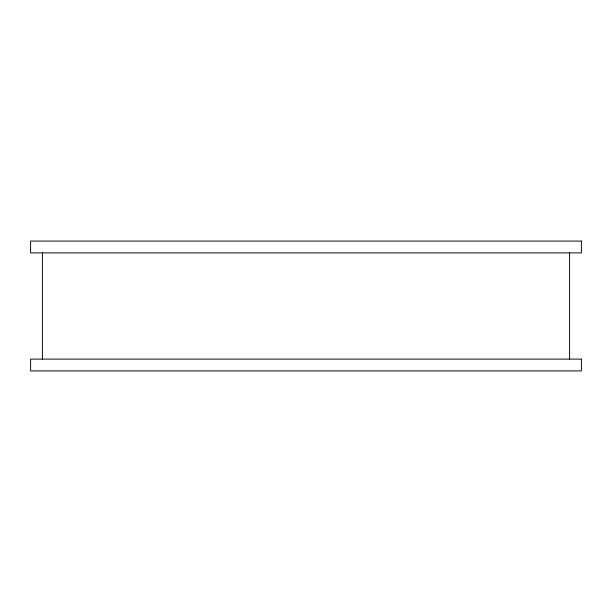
<?xml version="1.0" encoding="UTF-8"?>
<svg xmlns="http://www.w3.org/2000/svg" width="612" height="612" viewBox="0 0 612 612"><rect width="100%" height="100%" fill="white"/><g stroke="black" fill="none" stroke-linecap="round" stroke-linejoin="round"><path stroke-width="0.92" d="M569.596 252.886L569.596 359.114M42.404 252.886L42.404 359.114M581.4 241.082L30.6 241.082L30.6 252.886L581.4 252.886L581.4 241.082M581.4 359.114L30.6 359.114L30.6 370.918L581.4 370.918L581.4 359.114"/></g></svg>
